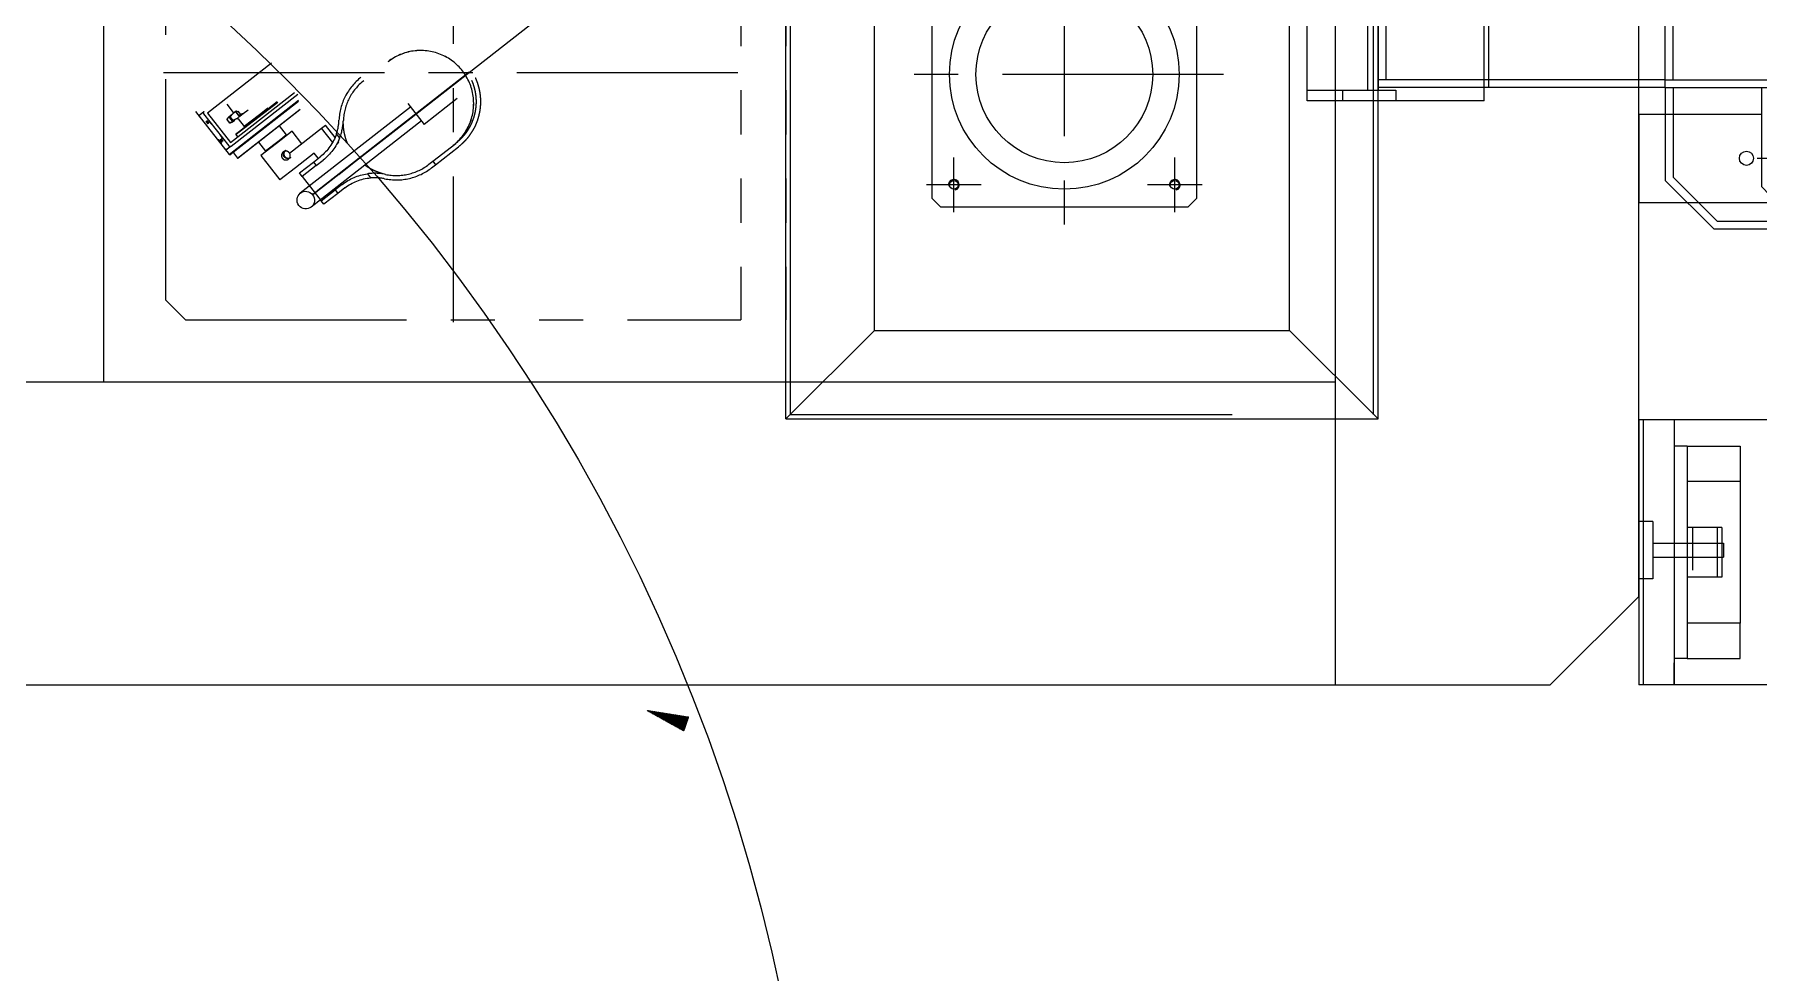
# Model space of a CAD drawing. Header units: millimetres. Extents: x 10462777 to 22643323, y 453826 to 1389191.
# Drawn here: x 11292271 to 11294223, y 584715 to 585777 of the extents above; entities that cross this region are included whole.
import ezdxf

# ---------------------------------------------------------------- set-up
doc = ezdxf.new("R2010")
doc.units = ezdxf.units.MM
doc.header["$LTSCALE"] = 200
doc.header["$MEASUREMENT"] = 0
for name, pattern in [('CENTER', [2, 1.25, -0.25, 0.25, -0.25]), ('DASHED', [3.5, 2, -1.5]), ('HIDDEN', [3.75, 2.5, -1.25]), ('PHANTOM', [2.5, 1.25, -0.25, 0.25, -0.25, 0.25, -0.25])]:
    doc.linetypes.add(name, pattern=pattern)
doc.layers.get('0').update_dxf_attribs({"linetype": 'CONTINUOUS'})
for name, color, linetype in [('1', 1, 'CENTER'), ('7', 7, 'CONTINUOUS'), ('CENTER', 1, 'CONTINUOUS'), ('THIN', 3, 'CONTINUOUS')]:
    doc.layers.add(name, color=color, linetype=linetype)
doc.layers.add('203', color=7, linetype='CONTINUOUS', true_color=0xffffff)
doc.layers.add('LAYOUT', color=8, linetype='CONTINUOUS', lineweight=25)

# ---------------------------------------------------------------- blocks, each defined once
blk = doc.blocks.new('A$C4B1D3172')
at = {"color": 211, "linetype": 'Continuous'}
for p, q in [((300, 220), (0, 220)), ((0, 220), (0, 40)), ((300, 220), (300, 40)), ((300, 200), (0, 200)), ((92, 177), (92, 210)), ((138, 210), (92, 210)), ((92, 204.1), (138, 204.1)), ((138, 210), (138, 177)), ((244.9, 200), (226.1, 200)), ((226.1, 196.5), (226.1, 200)), ((244.9, 198.8), (226.1, 198.8)), ((244.9, 197.7), (226.1, 197.7)), ((226.2, 196.5), (226.1, 196.5)), ((226.2, 196.5), (226.2, 190)), ((244.7, 196.5), (226.2, 196.5)), ((226.8, 200.5), (226.7, 200.5)), ((226.7, 200), (226.7, 200.5)), ((227, 203.8), (226.8, 203.5)), ((244.1, 203.5), (226.8, 203.5)), ((226.8, 200.5), (226.8, 203.5)), ((226.8, 200.5), (244.2, 200.5)), ((244, 206.5), (227, 206.5)), ((227, 203.8), (227, 206.5)), ((244, 203.8), (227, 203.8)), ((227.3, 200.5), (227.3, 203.5)), ((227.8, 200.5), (227.8, 203.5)), ((228.3, 200.5), (228.3, 203.5)), ((228.8, 200.5), (228.8, 203.5)), ((229.3, 200.5), (229.3, 203.5)), ((229.8, 200.5), (229.8, 203.5)), ((230.3, 200.5), (230.3, 203.5)), ((230.8, 200.5), (230.8, 203.5)), ((231.3, 200.5), (231.3, 203.5)), ((231.8, 200.5), (231.8, 203.5)), ((232.3, 200.5), (232.3, 203.5)), ((232.8, 200.5), (232.8, 203.5)), ((233.3, 200.5), (233.3, 203.5)), ((233.8, 200.5), (233.8, 203.5)), ((234.3, 200.5), (234.3, 203.5)), ((234.8, 200.5), (234.8, 203.5)), ((235.3, 200.5), (235.3, 203.5)), ((235.6, 200.5), (235.6, 203.5)), ((236.1, 200.5), (236.1, 203.5)), ((236.6, 200.5), (236.6, 203.5)), ((237.1, 200.5), (237.1, 203.5)), ((237.6, 200.5), (237.6, 203.5)), ((238.1, 200.5), (238.1, 203.5)), ((238.6, 200.5), (238.6, 203.5)), ((239.1, 200.5), (239.1, 203.5)), ((239.6, 200.5), (239.6, 203.5)), ((240.1, 200.5), (240.1, 203.5)), ((240.6, 200.5), (240.6, 203.5)), ((241.1, 200.5), (241.1, 203.5)), ((241.6, 200.5), (241.6, 203.5)), ((242.1, 200.5), (242.1, 203.5)), ((242.6, 200.5), (242.6, 203.5)), ((243.1, 200.5), (243.1, 203.5)), ((243.6, 200.5), (243.6, 203.5)), ((244, 203.8), (244, 206.5)), ((244, 203.8), (244.1, 203.5)), ((244.1, 200.5), (244.1, 203.5)), ((244.2, 200.5), (244.1, 200.5)), ((244.2, 200), (244.2, 200.5)), ((244.7, 190), (244.7, 196.5)), ((244.9, 196.5), (244.7, 196.5)), ((244.9, 196.5), (244.9, 200)), ((138, 177), (92, 177)), ((221.6, 186.3), (221.9, 186.8)), ((223.8, 184.3), (221.8, 185.5)), ((221.9, 186.8), (222.1, 186.7)), ((222.3, 187.1), (222.1, 186.7)), ((224.7, 185.2), (222.1, 186.7)), ((222.5, 188.3), (222.2, 187.6)), ((222.4, 187.5), (222.2, 187.6)), ((222.4, 187.5), (222.2, 187.1)), ((222.3, 187.1), (222.2, 187.1)), ((222.2, 179.3), (222.2, 178.5)), ((222.5, 179.3), (222.2, 179.3)), ((222.5, 178.5), (222.2, 178.5)), ((224.9, 185.6), (222.3, 187.1)), ((222.4, 187.5), (222.8, 188.1)), ((222.4, 177.7), (222.6, 177.7)), ((222.4, 177.1), (222.4, 177.7)), ((222.8, 188.1), (222.5, 188.3)), ((223.3, 179.6), (222.5, 179.6)), ((222.5, 179.6), (222.5, 179.3)), ((222.5, 178.5), (222.5, 179.3)), ((222.5, 178.5), (222.5, 178.1)), ((222.6, 178.1), (222.5, 178.1)), ((225.8, 190.2), (222.6, 184.5)), ((222.6, 178.1), (222.6, 177.7)), ((225.6, 178.1), (222.6, 178.1)), ((225.6, 177.7), (222.6, 177.7)), ((222.9, 188.4), (222.8, 188.1)), ((223.6, 188), (222.9, 188.4)), ((225.3, 176.5), (223, 176.5)), ((223.4, 181.9), (223.3, 181.6)), ((223.3, 181.6), (225, 181.6)), ((223.3, 179.6), (223.3, 181.6)), ((223.3, 179.6), (225, 179.6)), ((223.4, 181.9), (224.8, 181.9)), ((223.4, 179.6), (223.4, 181.9)), ((223.6, 188), (224.6, 189.8)), ((225.1, 187.2), (223.6, 188)), ((223.7, 188), (224.9, 189.9)), ((224.1, 182.9), (224.1, 175.7)), ((224.9, 189.9), (224.6, 189.8)), ((224.6, 189.8), (226.1, 188.9)), ((224.9, 185.1), (224.6, 184.5)), ((224.9, 185.6), (224.7, 185.2)), ((224.7, 185.2), (224.9, 185.1)), ((224.8, 181.9), (225, 181.6)), ((224.8, 179.6), (224.8, 181.9)), ((224.9, 189.9), (226.1, 189.2)), ((225, 185.5), (224.9, 185.6)), ((225, 187.3), (226.1, 189.2)), ((225.2, 185.9), (225, 185.5)), ((225, 179.6), (225, 181.6)), ((225.7, 179.6), (225, 179.6)), ((225.1, 187.2), (226.1, 188.9)), ((225.8, 186.8), (225.1, 187.2)), ((225.2, 185.9), (225.6, 186.5)), ((225.8, 185.5), (225.2, 185.9)), ((225.8, 186.8), (225.6, 186.5)), ((226, 186.3), (225.6, 186.5)), ((225.7, 178.1), (225.6, 178.1)), ((225.6, 178.1), (225.6, 177.7)), ((225.6, 177.7), (225.9, 177.7)), ((225.7, 179.6), (225.7, 179.3)), ((225.7, 178.5), (225.7, 179.3)), ((226.5, 179.3), (225.7, 179.3)), ((225.7, 178.5), (225.7, 178.1)), ((226.5, 178.5), (225.7, 178.5)), ((226.5, 185.5), (225.9, 185.5)), ((225.9, 177.7), (225.9, 177.1)), ((226, 186.3), (226, 185.5)), ((226.1, 189.2), (226.1, 188.9)), ((226.5, 186.3), (226.1, 186.3)), ((226.2, 190), (236, 190)), ((226.5, 190), (226.2, 190)), ((226.5, 190), (235, 190)), ((226.5, 190), (226.5, 186.3)), ((226.5, 186.3), (226.5, 185.5)), ((226.5, 185.5), (226.5, 179.3)), ((226.5, 179.3), (226.5, 178.5)), ((226.5, 178.5), (226.5, 174.5)), ((227.7, 190), (227.7, 174.5)), ((232.5, 190), (232.5, 174.5)), ((235, 186), (232.5, 186)), ((234.3, 185), (232.5, 185)), ((233.4, 184), (233.4, 186.8)), ((234.7, 186), (234.7, 185.4)), ((235, 190), (235, 174.5)), ((236, 190), (244.5, 190)), ((244.5, 190), (244.7, 190)), ((235, 174.5), (226.5, 174.5)), ((178, 94), (122, 94)), ((122, 94), (122, 55)), ((178, 94), (178, 55)), ((300, 40), (0, 40)), ((0, 40), (25, 40)), ((270, 55), (270, 40)), ((300, 40), (275, 40))]:
    blk.add_line(p, q, dxfattribs=at)
at = {"color": 211}
for p, q in [((35, 210), (35, 220)), ((55, 220), (55, 210)), ((105, 210), (105, 220)), ((125, 220), (125, 210)), ((175, 210), (175, 220)), ((195, 220), (195, 210)), ((30, 170), (30, 210)), ((30, 210), (60, 210)), ((55, 210), (35, 210)), ((55, 210), (35, 210)), ((60, 210), (60, 170)), ((125, 210), (105, 210)), ((170, 170), (170, 210)), ((170, 210), (200, 210)), ((195, 210), (175, 210)), ((200, 210), (200, 170)), ((60, 170), (30, 170)), ((170, 170), (60, 170)), ((200, 170), (170, 170)), ((30, 55), (30, 115)), ((30, 115), (70, 115)), ((70, 115), (70, 55)), ((230, 115), (70, 115)), ((270, 115), (230, 115)), ((230, 115), (230, 55)), ((270, 55), (270, 115))]:
    blk.add_line(p, q, dxfattribs=at)
at = {"color": 211, "linetype": 'HIDDEN'}
for p, q in [((178, 89), (122, 89)), ((30, 55), (30, 40)), ((270, 55), (30, 55))]:
    blk.add_line(p, q, dxfattribs=at)
at = {"color": 60, "linetype": 'HIDDEN'}
blk.add_line((300, 5), (0, 5), dxfattribs=at)
at = {"color": 60, "linetype": 'Continuous'}
blk.add_line((300, 0), (0, 0), dxfattribs=at)
at = {"color": 211, "linetype": 'Continuous'}
for centre, radius, start, end in [((222.1, 186), 0.6, 150, 240), ((223, 177.1), 0.6, 180, 270), ((224.1, 184.8), 0.6, 240, 330), ((225.3, 177.1), 0.6, 270, 0), ((225.9, 185.8), 0.25, 240, 270), ((226.1, 186.5), 0.25, 240, 270), ((234.3, 185.4), 0.4, 270, 0)]:
    blk.add_arc(centre, radius, start, end, dxfattribs=at)
at = {"layer": '7', "color": 60, "linetype": 'Continuous'}
for p, q in [((0, 40), (0, 0)), ((300, 40), (300, 0))]:
    blk.add_line(p, q, dxfattribs=at)
blk = doc.blocks.new('A$C7EF34B28')
at = {"color": 4}
for p, q in [((10, 230), (0, 220)), ((0, 0), (0, 220)), ((8, 211), (18, 221)), ((90, 230), (10, 230)), ((130, 221), (18, 221)), ((90, 230), (99, 221)), ((130, 139), (130, 221)), ((8, 211), (8, 149)), ((18, 139), (8, 149)), ((130, 139), (18, 139)), ((100, 0), (100, 139)), ((100, 0), (0, 0))]:
    blk.add_line(p, q, dxfattribs=at)
at = {"layer": 'CENTER'}
for p, q in [((50, 134), (50, 227.5)), ((134.7, 180), (2.4, 180))]:
    blk.add_line(p, q, dxfattribs=at)
blk = doc.blocks.new('A$C107C3577')
at = {"color": 4}
for p, q in [((1830, 2246.1), (1830, 2556.1)), ((1839, 2246.1), (1839, 2556.1)), ((1990, 2304.8), (1990, 2556.1)), ((1999, 2301.1), (1999, 2556.1)), ((1940.3, 2255.1), (1990, 2304.8)), ((1944, 2246.1), (1999, 2301.1)), ((1839, 2246.1), (1409, 2246.1)), ((1830, 2255.1), (1418, 2255.1)), ((1839, 2255.1), (1940.3, 2255.1)), ((1839, 2246.1), (1839, 1921.1)), ((1839, 2246.1), (1944, 2246.1)), ((2415, 2216.1), (833, 2216.1)), ((2515, 2116.1), (2415, 2216.1)), ((2515, 232.4), (2515, 2116.1)), ((1854, 2041.1), (1394, 2041.1)), ((1409, 2046.1), (1839, 2046.1)), ((1854, 2041.1), (1854, 1841.1)), ((2214, 1921.1), (1034, 1921.1)), ((1406, 1921.1), (1842, 1921.1)), ((1409, 1921.1), (1839, 1921.1)), ((2214, 1251.1), (2214, 1921.1)), ((1406, 1909.1), (1842, 1909.1)), ((1854, 1841.1), (1394, 1841.1)), ((1964, 1716.1), (1684, 1716.1)), ((1964, 1716.1), (1974, 1706.1)), ((1974, 1426.1), (1974, 1706.1)), ((1964, 1416.1), (1974, 1426.1)), ((1684, 1416.1), (1964, 1416.1)), ((2214, 1251.1), (1034, 1251.1))]:
    blk.add_line(p, q, dxfattribs=at)
at = {"color": 7, "linetype": 'HIDDEN'}
for p, q in [((1830, 2246.1), (1830, 1921.1)), ((2209, 1916.1), (1039, 1916.1)), ((1418, 1930.1), (1830, 1930.1)), ((2114, 1821.1), (2214, 1921.1)), ((2209, 1256.1), (2209, 1916.1)), ((2114, 1821.1), (1134, 1821.1)), ((2114, 1351.1), (2114, 1821.1)), ((2114, 1351.1), (1134, 1351.1)), ((2114, 1351.1), (2214, 1251.1)), ((2209, 1256.1), (1039, 1256.1))]:
    blk.add_line(p, q, dxfattribs=at)
at = {"color": 2}
for p, q in [((1842, 1841.1), (1842, 1941.1)), ((1842, 1941.1), (1854, 1941.1)), ((1842, 1881.1), (1854, 1881.1))]:
    blk.add_line(p, q, dxfattribs=at)
at = {"color": 151}
for p, q in [((2515, 1873.1), (1076, 1873.1)), ((2172, 136.1), (2172, 1873.1)), ((2172, 479.1), (218, 479.1))]:
    blk.add_line(p, q, dxfattribs=at)
at = {"color": 2, "linetype": 'PHANTOM'}
for p, q in [((1542, 1251.1), (2102, 1251.1)), ((1542, 1251.1), (2102, 1251.1)), ((1542, 1200.1), (2102, 1200.1)), ((2102, 571.7), (2102, 1200.1)), ((2102, 571.7), (2079.4, 549.1)), ((2079.4, 549.1), (1542, 549.1))]:
    blk.add_line(p, q, dxfattribs=at)
at = {"color": 4}
blk.add_circle((1824, 1566.1), 130, dxfattribs=at)
at = {"layer": '7', "color": 2}
for p, q in [((2354.5, 2312.1), (2370.5, 2312.1)), ((2354.5, 2232.1), (2354.5, 2312.1)), ((2370.5, 2232.1), (2370.5, 2312.1)), ((2330, 2232.1), (2395, 2232.1)), ((2330, 2232.1), (2330, 2216.1)), ((2395, 2232.1), (2395, 2216.1)), ((2395, 2216.1), (2330, 2216.1))]:
    blk.add_line(p, q, dxfattribs=at)
at = {"layer": '7', "linetype": 'Continuous'}
for centre, radius in [((1919, 2338.1), 8), ((1824, 1566.1), 100)]:
    blk.add_circle(centre, radius, dxfattribs=at)
at = {"layer": '7'}
for centre in [(1949, 1691.1), (1949, 1441.1)]:
    blk.add_circle(centre, 5.05, dxfattribs=at)
at = {"layer": 'CENTER'}
for p, q in [((2336.5, 2277.1), (2385.1, 2277.1)), ((1949, 1722.1), (1949, 1660.1)), ((1980, 1691.1), (1918, 1691.1)), ((1949, 1472.1), (1949, 1410.1)), ((1980, 1441.1), (1918, 1441.1))]:
    blk.add_line(p, q, dxfattribs=at)
at = {"layer": 'CENTER', "linetype": 'CENTER'}
for p, q in [((1824, 1746.1), (1824, 1386.1)), ((1644, 1566.1), (2004, 1566.1)), ((1822, 546.6), (1822, 1202.6)), ((1539.5, 874.6), (2104.5, 874.6))]:
    blk.add_line(p, q, dxfattribs=at)
at = {"layer": 'THIN', "color": 1}
for centre in [(1949, 1691.1), (1949, 1441.1)]:
    blk.add_arc(centre, 6, 15, 285, dxfattribs=at)
at = {"layer": '7', "linetype": 'Continuous', "xscale": -1}
for name, p in [('A$C7EF34B28', (1969, 2216.1)), ('A$C4B1D3172', (2515, 2216.1))]:
    blk.add_blockref(name, p, dxfattribs=at)
blk = doc.blocks.new('r710ic')
at = {"layer": 'LAYOUT', "color": 3}
blk.add_circle((272041.4, 104232.6), 2050.1, dxfattribs=at)

msp = doc.modelspace()

# ---------------------------------------------------------------- hatches: boundary and pattern name
at = {"layer": '1', "linetype": 'Continuous'}
h = msp.add_hatch(dxfattribs=at)
h.set_pattern_fill('ANSI31', color=27, scale=0.300004, angle=135, style=0, pattern_type=0)
h.set_pattern_definition([(135, (11294330.49683, 577794.69363), (-0.212135048, -0.212135048), [])])
h.paths.add_polyline_path([(11292963.69153, 585011.82463), (11293011.44936, 585004.21457), (11293005.96648, 584988.33935)], flags=0)

# ---------------------------------------------------------------- linework, layer by layer
at = {"layer": '203', "color": 251, "linetype": 'Continuous'}
for p, q in [((11292676.20904, 585666.72955, 0), (11292849.58254, 585802.18377, 0)), ((11292676.20904, 585666.72955, 0), (11292849.58254, 585802.18377, 0)), ((11292722.66819, 585703.02741, 0), (11292638.23563, 585637.06146, 0)), ((11292736.952, 585714.18715, 0), (11292653.69389, 585649.13878, 0)), ((11292693.23175, 585699.06478, 0), (11292711.70195, 585675.424, 0)), ((11292749.27814, 585704.78174, 0), (11292711.70195, 585675.424, 0)), ((11292696.31012, 585695.12465, 0), (11292571.50321, 585597.61481, 0)), ((11292708.62358, 585679.36413, 0), (11292583.81667, 585581.85429, 0)), ((11292630.50377, 585631.02067, 0), (11292676.20904, 585666.72955, 0)), ((11292630.50377, 585631.02067, 0), (11292676.20904, 585666.72955, 0)), ((11292638.23563, 585637.06146, 0), (11292614.98541, 585618.8964, 0)), ((11292653.69389, 585649.13878, 0), (11292630.68587, 585631.16295, 0)), ((11292645.0804, 585642.40919, 0), (11292636.41216, 585635.63681, 0)), ((11292633.62576, 585633.45984, 0), (11292609.9851, 585614.98973, 0)), ((11292614.98541, 585618.8964, 0), (11292630.68587, 585631.16295, 0)), ((11292628.92773, 585629.78933, 0), (11292630.50377, 585631.02067, 0)), ((11292630.50377, 585631.02067, 0), (11292628.92773, 585629.78933, 0))]:
    msp.add_line(p, q, dxfattribs=at)
at = {"layer": '203', "color": 252, "linetype": 'PHANTOM'}
for p, q in [((11292538.96762, 585744.86326, 0), (11292466.47059, 585688.22237, 0)), ((11292488.22904, 585698.24224, 0), (11292495.43238, 585689.02238, 0)), ((11292490.85298, 585641.2821, 0), (11292569.65518, 585702.84912, 0)), ((11292569.48283, 585701.44543, 0), (11292492.25668, 585641.10975, 0)), ((11292492.32874, 585655.12545, 0), (11292564.82577, 585711.76634, 0)), ((11292493.2154, 585650.74204, 0), (11292568.86448, 585709.84557, 0)), ((11292502.47001, 585666.85578, 0), (11292545.89103, 585700.78, 0)), ((11292545.18918, 585700.86618, 0), (11292502.49185, 585667.50736, 0)), ((11292452.68143, 585690.13946, 0), (11292490.85298, 585641.2821, 0)), ((11292458.0096, 585686.68807, 0), (11292462.43189, 585690.14313, 0)), ((11292462.08721, 585687.33577, 0), (11292490.40804, 585651.08676, 0)), ((11292466.47059, 585688.22237, 0), (11292492.32874, 585655.12545, 0)), ((11292488.43956, 585680.90147, 0), (11292488.49421, 585680.94416, 0)), ((11292488.44259, 585680.90383, 0), (11292491.46661, 585677.03326, 0)), ((11292488.49421, 585680.94416, 0), (11292491.51823, 585677.07359, 0)), ((11292491.16553, 585683.03123, 0), (11292492.16038, 585683.80849, 0)), ((11292491.16553, 585683.03123, 0), (11292494.18955, 585679.16066, 0)), ((11292491.31992, 585684.54034, 0), (11292491.48175, 585684.66677, 0)), ((11292491.51823, 585677.07359, 0), (11292491.46358, 585677.0309, 0)), ((11292491.48175, 585684.66677, 0), (11292493.12249, 585685.94865, 0)), ((11292492.16038, 585683.80849, 0), (11292495.1844, 585679.93792, 0)), ((11292495.1844, 585679.93792, 0), (11292494.18955, 585679.16066, 0)), ((11292499.16554, 585690.67, 0), (11292495.09658, 585687.49098, 0)), ((11292495.85301, 585679.07181, 0), (11292497.49375, 585680.3537, 0)), ((11292498.60414, 585689.29129, 0), (11292502.06546, 585684.861, 0)), ((11292498.96678, 585689.12624, 0), (11292500.63829, 585690.43216, 0)), ((11292498.96678, 585689.12624, 0), (11292501.9908, 585685.25567, 0)), ((11292499.46783, 585681.89602, 0), (11292503.5368, 585685.07505, 0)), ((11292500.33413, 585637.26825, 0), (11292571.2561, 585692.67857, 0)), ((11292500.63829, 585690.43216, 0), (11292503.66231, 585686.56159, 0)), ((11292501.03498, 585681.85138, 0), (11292507.93049, 585673.02553, 0)), ((11292571.16992, 585691.97673, 0), (11292501.03597, 585637.18208, 0)), ((11292503.66231, 585686.56159, 0), (11292501.9908, 585685.25567, 0)), ((11292503.5368, 585685.07505, 0), (11292506.92716, 585687.72389, 0)), ((11292506.92716, 585687.72389, 0), (11292512.37786, 585691.98244, 0)), ((11292525.1442, 585686.47436, 0), (11292507.93049, 585673.02553, 0)), ((11292534.72324, 585693.95832, 0), (11292525.1442, 585686.47436, 0)), ((11292498.60971, 585663.83979, 0), (11292502.47001, 585666.85578, 0)), ((11292498.69589, 585664.54163, 0), (11292498.60971, 585663.83979, 0)), ((11292498.60971, 585663.83979, 0), (11292500.45672, 585661.47572, 0)), ((11292502.49185, 585667.50736, 0), (11292498.69589, 585664.54163, 0)), ((11292507.93049, 585673.02553, 0), (11292508.63234, 585672.93936, 0)), ((11292547.4749, 585656.96667, 0), (11292532.28633, 585645.10006, 0)), ((11292562.14499, 585667.79368, 0), (11292544.4145, 585653.9411, 0)), ((11292555.92699, 585663.57017, 0), (11292547.4749, 585656.96667, 0)), ((11292555.92699, 585663.57017, 0), (11292547.92328, 585673.81445, 0)), ((11292559.41692, 585642.81963, 0), (11292595.64808, 585671.12652, 0)), ((11292573.22705, 585653.60929, 0), (11292562.14499, 585667.79368, 0)), ((11292595.64808, 585671.12652, 0), (11292599.95082, 585674.48818, 0)), ((11292608.16859, 585655.10099, 0), (11292595.64808, 585671.12652, 0)), ((11292610.86113, 585660.52362, 0), (11292599.95082, 585674.48818, 0)), ((11292612.36503, 585664.42593, 0), (11292615.97699, 585659.80282, 0)), ((11292493.2154, 585650.74204, 0), (11292488.79311, 585647.28697, 0)), ((11292490.85298, 585641.2821, 0), (11292492.25668, 585641.10975, 0)), ((11292495.7166, 585643.17842, 0), (11292500.33413, 585637.26825, 0)), ((11292500.33413, 585637.26825, 0), (11292501.03597, 585637.18208, 0)), ((11292524.28262, 585655.34435, 0), (11292532.28633, 585645.10006, 0)), ((11292544.4145, 585653.9411, 0), (11292526.684, 585640.08852, 0)), ((11292526.684, 585640.08852, 0), (11292548.23246, 585612.50776, 0)), ((11292587.28085, 585643.01571, 0), (11292565.96295, 585626.36034, 0)), ((11292586.34092, 585632.76358, 0), (11292594.1899, 585638.89587, 0)), ((11292591.89838, 585637.10554, 0), (11292587.28085, 585643.01571, 0)), ((11292613.086, 585653.65912, 0), (11292615.03474, 585655.18164, 0)), ((11292615.03474, 585655.18164, 0), (11292614.35883, 585656.04676, 0)), ((11292721.5529, 585633.70727, 0), (11292747.45679, 585653.9456, 0)), ((11292724.63126, 585629.76716, 0), (11292750.53514, 585650.00549, 0)), ((11292565.96295, 585626.36034, 0), (11292548.23246, 585612.50776, 0)), ((11292570.58048, 585620.45017, 0), (11292586.34092, 585632.76358, 0)), ((11292573.65883, 585616.51006, 0), (11292570.58048, 585620.45017, 0)), ((11292589.41927, 585628.82347, 0), (11292573.65883, 585616.51006, 0)), ((11292586.34092, 585632.76358, 0), (11292589.41927, 585628.82347, 0)), ((11292589.41927, 585628.82347, 0), (11292597.26825, 585634.95576, 0)), ((11292647.45176, 585619.51696, 0), (11292651.06372, 585614.89386, 0)), ((11292717.17922, 585630.29017, 0), (11292721.5529, 585633.70727, 0)), ((11292720.25757, 585626.35006, 0), (11292724.63126, 585629.76716, 0)), ((11292721.5529, 585633.70727, 0), (11292724.63126, 585629.76716, 0)), ((11292573.65883, 585616.51006, 0), (11292595.20729, 585588.92929, 0)), ((11292595.20729, 585588.92929, 0), (11292610.96773, 585601.2427, 0)), ((11292618.81671, 585607.37499, 0), (11292610.96773, 585601.2427, 0)), ((11292610.96773, 585601.2427, 0), (11292614.04608, 585597.30259, 0)), ((11292621.89506, 585603.43488, 0), (11292614.04608, 585597.30259, 0)), ((11292598.28564, 585584.98918, 0), (11292595.20729, 585588.92929, 0)), ((11292614.04608, 585597.30259, 0), (11292598.28564, 585584.98918, 0))]:
    msp.add_line(p, q, dxfattribs=at)
at = {"layer": '203', "color": 5, "linetype": 'DASHED'}
for p, q in [((11292762.89579, 585734.45666, 0), (11292585.59085, 585595.93086, 0)), ((11292585.59085, 585595.93086, 0), (11292762.89579, 585734.45666, 0)), ((11292762.89579, 585734.45666, 0), (11292591.50102, 585600.54838, 0)), ((11292762.89579, 585734.45666, 0), (11292605.2914, 585611.32261, 0))]:
    msp.add_line(p, q, dxfattribs=at)
at = {"layer": '203', "color": 1, "linetype": 'CENTER'}
for p, q in [((11292730.47616, 585709.12767, 0), (11292646.55198, 585643.55891, 0)), ((11292634.9256, 585634.47539, 0), (11292678.74286, 585668.70918, 0)), ((11292646.55198, 585643.55891, 0), (11292620.96173, 585623.56562, 0))]:
    msp.add_line(p, q, dxfattribs=at)
at = {"layer": '203', "color": 3, "linetype": 'Continuous'}
msp.add_line((11292670.90741, 585662.58746, 0), (11292640.23524, 585638.62373, 0), dxfattribs=at)
at = {"layer": '203', "color": 252, "linetype": 'PHANTOM'}
for centre, radius, start, end in [((11292707.81978, 585699.11994, 0), 60.00085, 308.00000004, 128.00000004), ((11292680.23901, 585677.57149, 0), 65.00092, 128.00000004, 177.77181532), ((11292680.23901, 585677.57149, 0), 60.00085, 128.00000004, 177.77181532), ((11292500.70531, 585674.15188, 0), 14.0002, 132.09604376, 151.26889832), ((11292487.88184, 585690.56518, 0), 14.0002, 284.82309254, 303.90395628), ((11292560.32803, 585682.23708, 0), 55.00078, 341.10502228, 357.77181532), ((11292560.32803, 585682.23708, 0), 60.00085, 338.04372593, 357.77181532), ((11292555.18872, 585640.15072, 0), 5.00007, 308.00000004, 32.26082945), ((11292655.75692, 585560.09367, 0), 60.00085, 78.22818473, 97.95627395), ((11292680.23901, 585677.57149, 0), 65.00092, 258.22818473, 308.00000004), ((11292680.23901, 585677.57149, 0), 60.00085, 258.22818473, 308.00000004), ((11292655.75692, 585560.09367, 0), 55.00078, 78.22818473, 94.89497776)]:
    msp.add_arc(centre, radius, start, end, dxfattribs=at)
at = {"layer": '203', "color": 252, "linetype": 'PHANTOM', "extrusion": (0, 0, -1)}
for centre, radius, start, end in [((-11292494.64436, 585688.40671, 0), 1.00001, 142, 231.99999996), ((-11292500.24696, 585681.23571, 0), 1.00001, 51.99999996, 142), ((-11292560.32803, 585682.23708, 0), 55.00078, 198.89497772, 231.99999996), ((-11292560.32803, 585682.23708, 0), 60.00085, 201.95627407, 231.99999996), ((-11292655.75692, 585560.09367, 0), 60.00085, 51.99999996, 82.04372605), ((-11292655.75692, 585560.09367, 0), 55.00078, 51.99999996, 85.10502224)]:
    msp.add_arc(centre, radius, start, end, dxfattribs=at)
at = {"layer": '203', "color": 252, "linetype": 'PHANTOM'}
for centre, major_axis, ratio, start_param, end_param in [((11292707.88134, 585699.16805, 0), (-36.94021, 47.28132), 0.9987820251, 3.1415926536, 6.2831853072), ((11292463.66323, 585688.56709, 0), (-1.23134, 1.57604), 0.9999863739, 0, 1.5707963268), ((11292491.98406, 585652.31808, 0), (-1.23134, 1.57604), 0.9999863739, 1.5707963268, 3.1415926536)]:
    msp.add_ellipse(centre, major_axis=major_axis, ratio=ratio, start_param=start_param, end_param=end_param, dxfattribs=at)
for centre, major_axis in [((11292465.84079, 585677.57803, 0), (1.01586, -1.30024)), ((11292466.91037, 585678.41367, 0), (1.01586, -1.30024)), ((11292470.02921, 585677.04327, 0), (1.53918, -1.97005)), ((11292480.42966, 585655.98116, 0), (-1.53918, 1.97005)), ((11292480.59421, 585656.10972, 0), (-1.53918, 1.97005)), ((11292482.34262, 585661.28283, 0), (1.53918, -1.97005)), ((11292481.84822, 585657.08946, 0), (1.01586, -1.30024)), ((11292482.91779, 585657.9251, 0), (1.01586, -1.30024))]:
    msp.add_ellipse(centre, major_axis=major_axis, ratio=0.0052203551, dxfattribs=at)
at = {"layer": '203', "color": 251, "linetype": 'Continuous'}
msp.add_ellipse((11292577.65994, 585589.73455, 0), major_axis=(-6.15673, 7.88026), ratio=0.98481, dxfattribs=at)
at = {"layer": '203', "color": 252, "linetype": 'PHANTOM'}
for points, knots in [([(11292765.53156, 585725.17379, 0), (11292765.86145, 585724.41592, 0), (11292766.17559, 585723.65137, 0), (11292766.77109, 585722.1126, 0), (11292767.05269, 585721.33783, 0), (11292767.84918, 585718.99742, 0), (11292768.31586, 585717.41568, 0), (11292768.91858, 585715.01063, 0), (11292769.10292, 585714.2047, 0), (11292769.4376, 585712.58893, 0), (11292769.58812, 585711.7784, 0), (11292769.98937, 585709.33892, 0), (11292770.1899, 585707.70209, 0), (11292770.38938, 585705.23094, 0), (11292770.43885, 585704.40552, 0), (11292770.5036, 585702.75662, 0), (11292770.51894, 585701.93234, 0), (11292770.51405, 585699.46006, 0), (11292770.44299, 585697.81259, 0), (11292770.26874, 585695.75416, 0), (11292770.2296, 585695.34239, 0), (11292770.14291, 585694.52076, 0), (11292770.09536, 585694.1107, 0), (11292769.94012, 585692.88276, 0), (11292769.81986, 585692.06713, 0), (11292769.40895, 585689.6292, 0), (11292769.06826, 585688.01585, 0), (11292768.55833, 585686.01418, 0), (11292768.45208, 585685.61442, 0), (11292768.2316, 585684.81811, 0), (11292768.11733, 585684.4214, 0), (11292767.76248, 585683.23556, 0), (11292767.50987, 585682.45073, 0), (11292766.70409, 585680.11338, 0), (11292766.10306, 585678.57795, 0), (11292765.27135, 585676.6874, 0), (11292765.10088, 585676.31054, 0), (11292764.75257, 585675.56119, 0), (11292764.57468, 585675.1886, 0), (11292764.02984, 585674.07708, 0), (11292763.65173, 585673.34437, 0), (11292762.47296, 585671.17108, 0), (11292761.62791, 585669.75529, 0), (11292760.49707, 585668.02718, 0), (11292760.26698, 585667.68336, 0), (11292759.80054, 585667.00173, 0), (11292759.56417, 585666.66385, 0), (11292758.84566, 585665.65895, 0), (11292758.35415, 585665.00067, 0), (11292756.84261, 585663.06032, 0), (11292754.72865, 585660.56502, 0), (11292752.41981, 585658.2513, 0), (11292750.01271, 585656.02912, 0), (11292748.76003, 585654.9638, 0), (11292747.45679, 585653.9456, 0)], [0, 0, 0, 0, 0.03125, 0.03125, 0.0625, 0.0625, 0.125, 0.125, 0.15625, 0.15625, 0.1875, 0.1875, 0.25, 0.25, 0.28125, 0.28125, 0.3125, 0.3125, 0.375, 0.375, 0.390625, 0.390625, 0.40625, 0.40625, 0.4375, 0.4375, 0.5, 0.5, 0.515625, 0.515625, 0.53125, 0.53125, 0.5625, 0.5625, 0.625, 0.625, 0.640625, 0.640625, 0.65625, 0.65625, 0.6875, 0.6875, 0.75, 0.75, 0.765625, 0.765625, 0.78125, 0.78125, 0.8125, 0.8125, 0.875, 0.9375, 0.9375, 1, 1, 1, 1]), ([(11292769.59285, 585728.34681, 0), (11292770.34578, 585726.70659, 0), (11292771.02888, 585725.03859, 0), (11292772.25581, 585721.64723, 0), (11292772.79964, 585719.92386, 0), (11292773.50898, 585717.2965, 0), (11292773.72768, 585716.41365, 0), (11292774.02862, 585715.07861, 0), (11292774.12451, 585714.63131, 0), (11292774.30642, 585713.73685, 0), (11292774.39251, 585713.28942, 0), (11292774.79888, 585711.05127, 0), (11292775.04702, 585709.25759, 0), (11292775.39308, 585705.66406, 0), (11292775.49101, 585703.86421, 0), (11292775.53713, 585700.25835, 0), (11292775.48534, 585698.45234, 0), (11292775.29337, 585695.73863, 0), (11292775.21032, 585694.83327, 0), (11292775.05664, 585693.47405, 0), (11292775.00049, 585693.02024, 0), (11292774.87879, 585692.11516, 0), (11292774.81328, 585691.66404, 0), (11292774.46264, 585689.41551, 0), (11292774.10837, 585687.63919, 0), (11292773.25598, 585684.13047, 0), (11292772.75785, 585682.39807, 0), (11292771.61831, 585678.977, 0), (11292770.97691, 585677.28833, 0), (11292769.90554, 585674.78868, 0), (11292769.53018, 585673.96103, 0), (11292768.93933, 585672.72805, 0), (11292768.73758, 585672.31814, 0), (11292768.32546, 585671.50267, 0), (11292768.11547, 585671.09783, 0), (11292767.04603, 585669.08792, 0), (11292766.12825, 585667.5257, 0), (11292764.17142, 585664.49037, 0), (11292763.13237, 585663.01726, 0), (11292760.93357, 585660.1597, 0), (11292759.77382, 585658.77526, 0), (11292757.94222, 585656.76617, 0), (11292757.31634, 585656.10775, 0), (11292756.03338, 585654.81382, 0), (11292755.37547, 585654.17761, 0), (11292753.36598, 585652.31489, 0), (11292751.97586, 585651.1311, 0), (11292750.53514, 585650.00549, 0)], [0, 0, 0, 0, 0.0625, 0.0625, 0.125, 0.125, 0.15625, 0.15625, 0.171875, 0.171875, 0.1875, 0.1875, 0.25, 0.25, 0.3125, 0.3125, 0.375, 0.375, 0.40625, 0.40625, 0.421875, 0.421875, 0.4375, 0.4375, 0.5, 0.5, 0.5625, 0.5625, 0.625, 0.625, 0.65625, 0.65625, 0.671875, 0.671875, 0.6875, 0.6875, 0.75, 0.75, 0.8125, 0.8125, 0.875, 0.875, 0.90625, 0.90625, 0.9375, 0.9375, 1, 1, 1, 1]), ([(11292457.60733, 585683.8357, 0), (11292457.32765, 585684.2136, 0), (11292457.17771, 585684.6922, 0), (11292457.23414, 585685.4557, 0), (11292457.30029, 585685.71836, 0), (11292457.55403, 585686.22916, 0), (11292457.73976, 585686.47724, 0), (11292458.0096, 585686.68807, 0)], [0, 0, 0, 0, 0.5, 0.5, 0.75, 0.75, 1, 1, 1, 1]), ([(11292488.49421, 585680.94416, 0), (11292488.61364, 585681.14831, 0), (11292488.747, 585681.36628, 0), (11292488.96991, 585681.71061, 0), (11292489.04806, 585681.82833, 0), (11292489.21282, 585682.06952, 0), (11292489.2983, 585682.19132, 0), (11292489.56255, 585682.55717, 0), (11292489.74983, 585682.80275, 0), (11292490.05014, 585683.17256, 0), (11292490.1527, 585683.29507, 0), (11292490.36035, 585683.53542, 0), (11292490.46581, 585683.65373, 0), (11292490.57297, 585683.77012, 0)], [0, 0, 0, 0, 0.25, 0.25, 0.375, 0.375, 0.5, 0.5, 0.75, 0.75, 0.875, 0.875, 1, 1, 1, 1]), ([(11292490.57297, 585683.77012, 0), (11292490.71758, 585683.9272, 0), (11292490.86577, 585684.0803, 0), (11292491.16885, 585684.37904, 0), (11292491.32373, 585684.52467, 0), (11292491.48175, 585684.66677, 0)], [0, 0, 0, 0, 0.5, 0.5, 1, 1, 1, 1]), ([(11292492.33994, 585685.15063, 0), (11292492.14586, 585684.93367, 0), (11292491.97595, 585684.72316, 0), (11292491.68066, 585684.31436, 0), (11292491.55503, 585684.11484, 0), (11292491.35818, 585683.74862, 0), (11292491.2847, 585683.57871, 0), (11292491.18742, 585683.27346, 0), (11292491.16437, 585683.14111, 0), (11292491.16553, 585683.03123, 0)], [0, 0, 0, 0, 0.25, 0.25, 0.5, 0.5, 0.75, 0.75, 1, 1, 1, 1]), ([(11292494.76314, 585678.40694, 0), (11292494.48549, 585678.25535, 0), (11292494.20414, 585678.11329, 0), (11292493.77708, 585677.91321, 0), (11292493.63349, 585677.84852, 0), (11292493.34642, 585677.72407, 0), (11292493.20484, 585677.66513, 0), (11292492.92555, 585677.55313, 0), (11292492.78784, 585677.50008, 0), (11292492.51646, 585677.3994, 0), (11292492.38227, 585677.35159, 0), (11292491.98999, 585677.21704, 0), (11292491.74511, 585677.14006, 0), (11292491.51823, 585677.07359, 0)], [0, 0, 0, 0, 0.25, 0.25, 0.375, 0.375, 0.5, 0.5, 0.625, 0.625, 0.75, 0.75, 1, 1, 1, 1]), ([(11292492.16038, 585683.80849, 0), (11292492.34124, 585684.06063, 0), (11292492.52225, 585684.31582, 0), (11292492.88873, 585684.82905, 0), (11292493.0762, 585685.08981, 0), (11292493.44242, 585685.58845, 0), (11292493.62269, 585685.82856, 0), (11292493.97932, 585686.28743, 0), (11292494.15135, 585686.50052, 0), (11292494.3146, 585686.6934, 0)], [0, 0, 0, 0, 0.25, 0.25, 0.5, 0.5, 0.75, 0.75, 1, 1, 1, 1]), ([(11292493.0787, 585685.91445, 0), (11292493.02209, 585685.86102, 0), (11292492.96388, 585685.80482, 0), (11292492.84432, 585685.68664, 0), (11292492.78268, 585685.62436, 0), (11292492.59616, 585685.43172, 0), (11292492.46922, 585685.29515, 0), (11292492.33994, 585685.15063, 0)], [0, 0, 0, 0, 0.25, 0.25, 0.5, 0.5, 1, 1, 1, 1]), ([(11292494.3146, 585686.6934, 0), (11292494.42477, 585686.82357, 0), (11292494.54522, 585686.955, 0), (11292494.80595, 585687.22065, 0), (11292494.94623, 585687.35487, 0), (11292495.09658, 585687.49098, 0)], [0, 0, 0, 0, 0.5, 0.5, 1, 1, 1, 1]), ([(11292495.85301, 585679.07181, 0), (11292495.76617, 585679.01316, 0), (11292495.67793, 585678.95495, 0), (11292495.49852, 585678.83954, 0), (11292495.40694, 585678.78211, 0), (11292495.13212, 585678.61432, 0), (11292494.94808, 585678.50792, 0), (11292494.76314, 585678.40694, 0)], [0, 0, 0, 0, 0.25, 0.25, 0.5, 0.5, 1, 1, 1, 1]), ([(11292498.50477, 585681.33023, 0), (11292498.27817, 585681.21852, 0), (11292498.03273, 585681.10452, 0), (11292497.50709, 585680.87193, 0), (11292497.22432, 585680.75239, 0), (11292496.65204, 585680.51769, 0), (11292496.35829, 585680.40068, 0), (11292495.76553, 585680.16682, 0), (11292495.47268, 585680.05236, 0), (11292495.1844, 585679.93792, 0)], [0, 0, 0, 0, 0.25, 0.25, 0.5, 0.5, 0.75, 0.75, 1, 1, 1, 1]), ([(11292496.53011, 585679.78745, 0), (11292496.70389, 585679.87913, 0), (11292496.86726, 585679.96945, 0), (11292497.17384, 585680.14703, 0), (11292497.31707, 585680.2343, 0), (11292497.44996, 585680.31949, 0)], [0, 0, 0, 0, 0.5, 0.5, 1, 1, 1, 1]), ([(11292499.46783, 585681.89602, 0), (11292499.2994, 585681.78307, 0), (11292499.13523, 585681.67943, 0), (11292498.81439, 585681.49071, 0), (11292498.65772, 585681.40563, 0), (11292498.50477, 585681.33023, 0)], [0, 0, 0, 0, 0.5, 0.5, 1, 1, 1, 1]), ([(11292498.81676, 585690.21088, 0), (11292498.70496, 585690.0582, 0), (11292498.62667, 585689.91928, 0), (11292498.53199, 585689.66721, 0), (11292498.51642, 585689.55367, 0), (11292498.54676, 585689.36495, 0), (11292498.59205, 585689.28784, 0), (11292498.73979, 585689.17402, 0), (11292498.84043, 585689.13831, 0), (11292498.96678, 585689.12624, 0)], [0, 0, 0, 0, 0.25, 0.25, 0.5, 0.5, 0.75, 0.75, 1, 1, 1, 1]), ([(11292501.9908, 585685.25567, 0), (11292501.97194, 585685.13009, 0), (11292501.98235, 585685.02446, 0), (11292502.05575, 585684.85489, 0), (11292502.12012, 585684.79089, 0), (11292502.29559, 585684.71547, 0), (11292502.40646, 585684.70283, 0), (11292502.67605, 585684.7332, 0), (11292502.8317, 585684.77614, 0), (11292503.00694, 585684.84771, 0)], [0, 0, 0, 0, 0.25, 0.25, 0.5, 0.5, 0.75, 0.75, 1, 1, 1, 1]), ([(11292503.00694, 585684.84771, 0), (11292503.12518, 585684.896, 0), (11292503.22824, 585684.93919, 0), (11292503.40488, 585685.01524, 0), (11292503.47846, 585685.04811, 0), (11292503.5368, 585685.07505, 0)], [0, 0, 0, 0, 0.5, 0.5, 1, 1, 1, 1]), ([(11292506.3247, 585687.43982, 0), (11292506.20136, 585687.40879, 0), (11292506.04749, 585687.36633, 0), (11292505.77435, 585687.2865, 0), (11292505.67589, 585687.25707, 0), (11292505.46578, 585687.19275, 0), (11292505.35555, 585687.1583, 0), (11292505.12542, 585687.08472, 0), (11292505.00552, 585687.04558, 0), (11292504.7563, 585686.96221, 0), (11292504.62644, 585686.91779, 0), (11292504.22636, 585686.77715, 0), (11292503.94915, 585686.67491, 0), (11292503.66231, 585686.56159, 0)], [0, 0, 0, 0, 0.25, 0.25, 0.375, 0.375, 0.5, 0.5, 0.625, 0.625, 0.75, 0.75, 1, 1, 1, 1]), ([(11292624.85396, 585654.49339, 0), (11292624.64544, 585654.99382, 0), (11292624.45195, 585655.47716, 0), (11292624.1805, 585656.17969, 0), (11292624.09323, 585656.40993, 0), (11292623.92518, 585656.86126, 0), (11292623.84431, 585657.08262, 0), (11292623.45414, 585658.16956, 0), (11292623.18692, 585658.97602, 0), (11292622.71492, 585660.49191, 0), (11292622.51038, 585661.2011, 0), (11292622.14722, 585662.54058, 0), (11292621.9887, 585663.17077, 0), (11292621.77697, 585664.06645, 0), (11292621.71072, 585664.35688, 0), (11292621.58619, 585664.92107, 0), (11292621.52787, 585665.19494, 0), (11292621.36321, 585665.99399, 0), (11292621.2671, 585666.49666, 0), (11292621.01026, 585667.92795, 0), (11292620.8805, 585668.78048, 0), (11292620.67143, 585670.33147, 0), (11292620.59242, 585671.02958, 0), (11292620.49793, 585671.98508, 0), (11292620.47051, 585672.28821, 0), (11292620.42218, 585672.86681, 0), (11292620.40128, 585673.14221, 0), (11292620.34643, 585673.93022, 0), (11292620.32019, 585674.40505, 0), (11292620.28068, 585675.27158, 0), (11292620.26745, 585675.66323, 0), (11292620.25822, 585676.01999, 0)], [0, 0, 0, 0, 0.03125, 0.03125, 0.046875, 0.046875, 0.0625, 0.0625, 0.125, 0.125, 0.1875, 0.1875, 0.25, 0.25, 0.28125, 0.28125, 0.3125, 0.3125, 0.375, 0.375, 0.5, 0.5, 0.625, 0.625, 0.6875, 0.6875, 0.75, 0.75, 0.875, 0.875, 1, 1, 1, 1]), ([(11292488.79311, 585647.28697, 0), (11292488.52327, 585647.07615, 0), (11292488.23762, 585646.95595, 0), (11292487.68062, 585646.83332, 0), (11292487.40975, 585646.83268, 0), (11292486.65528, 585646.96263, 0), (11292486.22717, 585647.2239, 0), (11292485.92816, 585647.58669, 0)], [0, 0, 0, 0, 0.25, 0.25, 0.5, 0.5, 1, 1, 1, 1]), ([(11292559.41692, 585642.81963, 0), (11292559.28147, 585643.03422, 0), (11292559.13152, 585643.2358, 0), (11292558.80384, 585643.61399, 0), (11292558.62612, 585643.7906, 0), (11292558.33813, 585644.03632, 0), (11292558.23839, 585644.11507, 0), (11292558.03513, 585644.26345, 0), (11292557.93122, 585644.33343, 0), (11292557.61278, 585644.53103, 0), (11292557.39157, 585644.64638, 0), (11292557.04618, 585644.79467, 0), (11292556.92833, 585644.8401, 0), (11292556.69018, 585644.92169, 0), (11292556.57028, 585644.95775, 0), (11292556.20814, 585645.05212, 0), (11292555.96347, 585645.0967, 0), (11292555.59145, 585645.13611, 0), (11292555.46661, 585645.14465, 0), (11292555.21518, 585645.1523, 0), (11292555.089, 585645.15136, 0), (11292554.71399, 585645.13449, 0), (11292554.46675, 585645.10467, 0), (11292554.09989, 585645.03239, 0), (11292553.97827, 585645.00368, 0), (11292553.73639, 585644.93686, 0), (11292553.61562, 585644.89856, 0), (11292553.25929, 585644.77043, 0), (11292553.03073, 585644.66804, 0), (11292552.59105, 585644.43035, 0), (11292552.37993, 585644.29505, 0), (11292552.07682, 585644.06643, 0), (11292551.97843, 585643.98615, 0), (11292551.78957, 585643.81982, 0), (11292551.69868, 585643.73345, 0), (11292551.43648, 585643.46493, 0), (11292551.27556, 585643.2734, 0), (11292551.05533, 585642.96703, 0), (11292550.98519, 585642.86123, 0), (11292550.85398, 585642.64604, 0), (11292550.79282, 585642.53659, 0), (11292550.62232, 585642.20281, 0), (11292550.52587, 585641.97307, 0), (11292550.3674, 585641.49904, 0), (11292550.30527, 585641.25298, 0), (11292550.21972, 585640.76073, 0), (11292550.19559, 585640.5132, 0), (11292550.18712, 585640.1397, 0), (11292550.18893, 585640.01483, 0), (11292550.20203, 585639.76429, 0), (11292550.21341, 585639.6382, 0), (11292550.2614, 585639.26459, 0), (11292550.31175, 585639.02025, 0), (11292550.4484, 585638.5407, 0), (11292550.53469, 585638.3055, 0), (11292550.74501, 585637.84458, 0), (11292550.86655, 585637.62445, 0), (11292551.14022, 585637.20575, 0), (11292551.29249, 585637.00688, 0), (11292551.54466, 585636.72473, 0), (11292551.63304, 585636.63309, 0), (11292551.81491, 585636.4583, 0), (11292551.90867, 585636.3748, 0), (11292552.19822, 585636.13572, 0), (11292552.40224, 585635.9915, 0), (11292552.72489, 585635.79802, 0), (11292552.83552, 585635.73721, 0), (11292553.06118, 585635.62411, 0), (11292553.17543, 585635.57219, 0), (11292553.5223, 585635.42989, 0), (11292553.75904, 585635.35292, 0), (11292554.12248, 585635.26407, 0), (11292554.24502, 585635.23891, 0), (11292554.49297, 585635.1977, 0), (11292554.6182, 585635.18173, 0), (11292554.99207, 585635.14825, 0), (11292555.2409, 585635.14473, 0), (11292555.61368, 585635.16719, 0), (11292555.73786, 585635.17932, 0), (11292555.98608, 585635.21305, 0), (11292556.11059, 585635.23475, 0), (11292556.48043, 585635.3138, 0), (11292556.72033, 585635.38447, 0), (11292557.18731, 585635.56066, 0), (11292557.41438, 585635.66619, 0), (11292557.74503, 585635.85165, 0), (11292557.85349, 585635.91802, 0), (11292558.06433, 585636.05833, 0), (11292558.16706, 585636.13247, 0), (11292558.26708, 585636.21061, 0)], [0, 0, 0, 0, 0.03125, 0.03125, 0.0625, 0.0625, 0.078125, 0.078125, 0.09375, 0.09375, 0.125, 0.125, 0.140625, 0.140625, 0.15625, 0.15625, 0.1875, 0.1875, 0.203125, 0.203125, 0.21875, 0.21875, 0.25, 0.25, 0.265625, 0.265625, 0.28125, 0.28125, 0.3125, 0.3125, 0.34375, 0.34375, 0.359375, 0.359375, 0.375, 0.375, 0.40625, 0.40625, 0.421875, 0.421875, 0.4375, 0.4375, 0.46875, 0.46875, 0.5, 0.5, 0.53125, 0.53125, 0.546875, 0.546875, 0.5625, 0.5625, 0.59375, 0.59375, 0.625, 0.625, 0.65625, 0.65625, 0.6875, 0.6875, 0.703125, 0.703125, 0.71875, 0.71875, 0.75, 0.75, 0.765625, 0.765625, 0.78125, 0.78125, 0.8125, 0.8125, 0.828125, 0.828125, 0.84375, 0.84375, 0.875, 0.875, 0.890625, 0.890625, 0.90625, 0.90625, 0.9375, 0.9375, 0.96875, 0.96875, 0.984375, 0.984375, 1, 1, 1, 1]), ([(11292558.92008, 585636.88772, 0), (11292558.71458, 585636.84433, 0), (11292558.13725, 585636.75164, 0), (11292557.17593, 585636.7359, 0), (11292556.07334, 585636.92029, 0), (11292555.03316, 585637.31874, 0), (11292554.10037, 585637.90666, 0), (11292553.3282, 585638.68655, 0), (11292552.75394, 585639.62372, 0), (11292552.40641, 585640.67308, 0), (11292552.2683, 585641.78176, 0), (11292552.35487, 585642.89805, 0), (11292552.60617, 585643.84471, 0), (11292552.8441, 585644.39787, 0), (11292552.94489, 585644.60174, 0)], [0, 0, 0, 0, 0.0509610697, 0.141532163, 0.2317351083, 0.3206908289, 0.4105619064, 0.497494277, 0.5844477499, 0.6746758542, 0.7639087401, 0.8542926443, 0.9448060507, 1, 1, 1, 1]), ([(11292554.80485, 585646.19599, 0), (11292554.80258, 585646.19421, 0), (11292554.56061, 585646.00478, 0), (11292554.08884, 585645.55358, 0), (11292553.53537, 585644.76451, 0), (11292553.11139, 585643.843, 0), (11292552.89432, 585642.9972, 0), (11292552.82167, 585642.25758, 0), (11292552.82707, 585641.72232, 0), (11292552.87624, 585641.2596, 0), (11292552.99706, 585640.63572, 0), (11292553.26431, 585639.88022, 0), (11292553.78433, 585639.04449, 0), (11292554.4711, 585638.34054, 0), (11292555.26822, 585637.81626, 0), (11292556.20804, 585637.43393, 0), (11292557.05159, 585637.26738, 0), (11292557.79432, 585637.23879, 0), (11292558.31667, 585637.26923, 0), (11292558.7893, 585637.34021, 0), (11292559.42038, 585637.48933, 0), (11292560.17312, 585637.78043, 0), (11292560.72193, 585638.12855, 0), (11292560.96167, 585638.31586, 0)], [0, 0, 0, 0, 0.0005643827, 0.0601759529, 0.125146132, 0.1818682318, 0.2501251798, 0.2880658003, 0.3216400142, 0.3508536092, 0.3757162907, 0.4414212439, 0.5004679264, 0.5594199002, 0.624949541, 0.678693987, 0.7500577632, 0.7856110237, 0.8183383352, 0.8482510394, 0.8753642106, 0.9404182874, 1, 1, 1, 1]), ([(11292664.22293, 585619.74772, 0), (11292663.87896, 585619.843, 0), (11292663.50221, 585619.95057, 0), (11292662.67152, 585620.19838, 0), (11292662.21761, 585620.33856, 0), (11292661.21757, 585620.66311, 0), (11292660.6715, 585620.84738, 0), (11292659.46698, 585621.27731, 0), (11292658.80868, 585621.52278, 0), (11292657.71574, 585621.95712, 0), (11292657.33377, 585622.11301, 0), (11292656.73074, 585622.36722, 0), (11292656.52469, 585622.45537, 0), (11292656.10251, 585622.63894, 0), (11292655.8863, 585622.73439, 0), (11292655.22131, 585623.03294, 0), (11292654.75621, 585623.24815, 0), (11292653.77604, 585623.71883, 0), (11292653.26098, 585623.97425, 0), (11292652.17249, 585624.53614, 0), (11292651.59911, 585624.84252, 0), (11292650.68664, 585625.35194, 0), (11292650.37348, 585625.53024, 0), (11292649.72879, 585625.90556, 0), (11292649.39784, 585626.10224, 0), (11292648.37671, 585626.72337, 0), (11292647.65854, 585627.17842, 0), (11292646.51181, 585627.94498, 0), (11292646.11793, 585628.2146, 0), (11292645.30368, 585628.78754, 0), (11292644.88333, 585629.09084, 0), (11292644.44758, 585629.4147, 0)], [0, 0, 0, 0, 0.125, 0.125, 0.25, 0.25, 0.375, 0.375, 0.5, 0.5, 0.5625, 0.5625, 0.59375, 0.59375, 0.625, 0.625, 0.6875, 0.6875, 0.75, 0.75, 0.8125, 0.8125, 0.84375, 0.84375, 0.875, 0.875, 0.9375, 0.9375, 0.96875, 0.96875, 1, 1, 1, 1])]:
    msp.add_open_spline(points, degree=3, knots=knots, dxfattribs=at)
for points in [[(11292506.92716, 585687.72389, 0), (11292506.69104, 585687.57669, 0), (11292506.49119, 585687.48172, 0), (11292506.3247, 585687.43982, 0)], [(11292620.25822, 585676.01999, 0), (11292620.25669, 585676.07891, 0), (11292620.25468, 585676.16054, 0), (11292620.25262, 585676.25423, 0)], [(11292614.35883, 585656.04676, 0), (11292614.28047, 585655.95008, 0), (11292614.21131, 585655.84175, 0), (11292614.15187, 585655.7211, 0)]]:
    msp.add_open_spline(points, degree=3, dxfattribs=at)

# ---------------------------------------------------------------- block references
at = {"xscale": 1.000514211750324, "yscale": 1.000514211750324, "zscale": 1.000514211750324, "rotation": 270}
msp.add_blockref('A$C107C3577', (11291869.70675, 587557.02935, 0), dxfattribs=at)
at = {"layer": 'LAYOUT', "color": 2, "rotation": 270}
msp.add_blockref('r710ic', (11186875.24796, 856316.46559, 0), dxfattribs=at)

doc.saveas('drawing.dxf')
